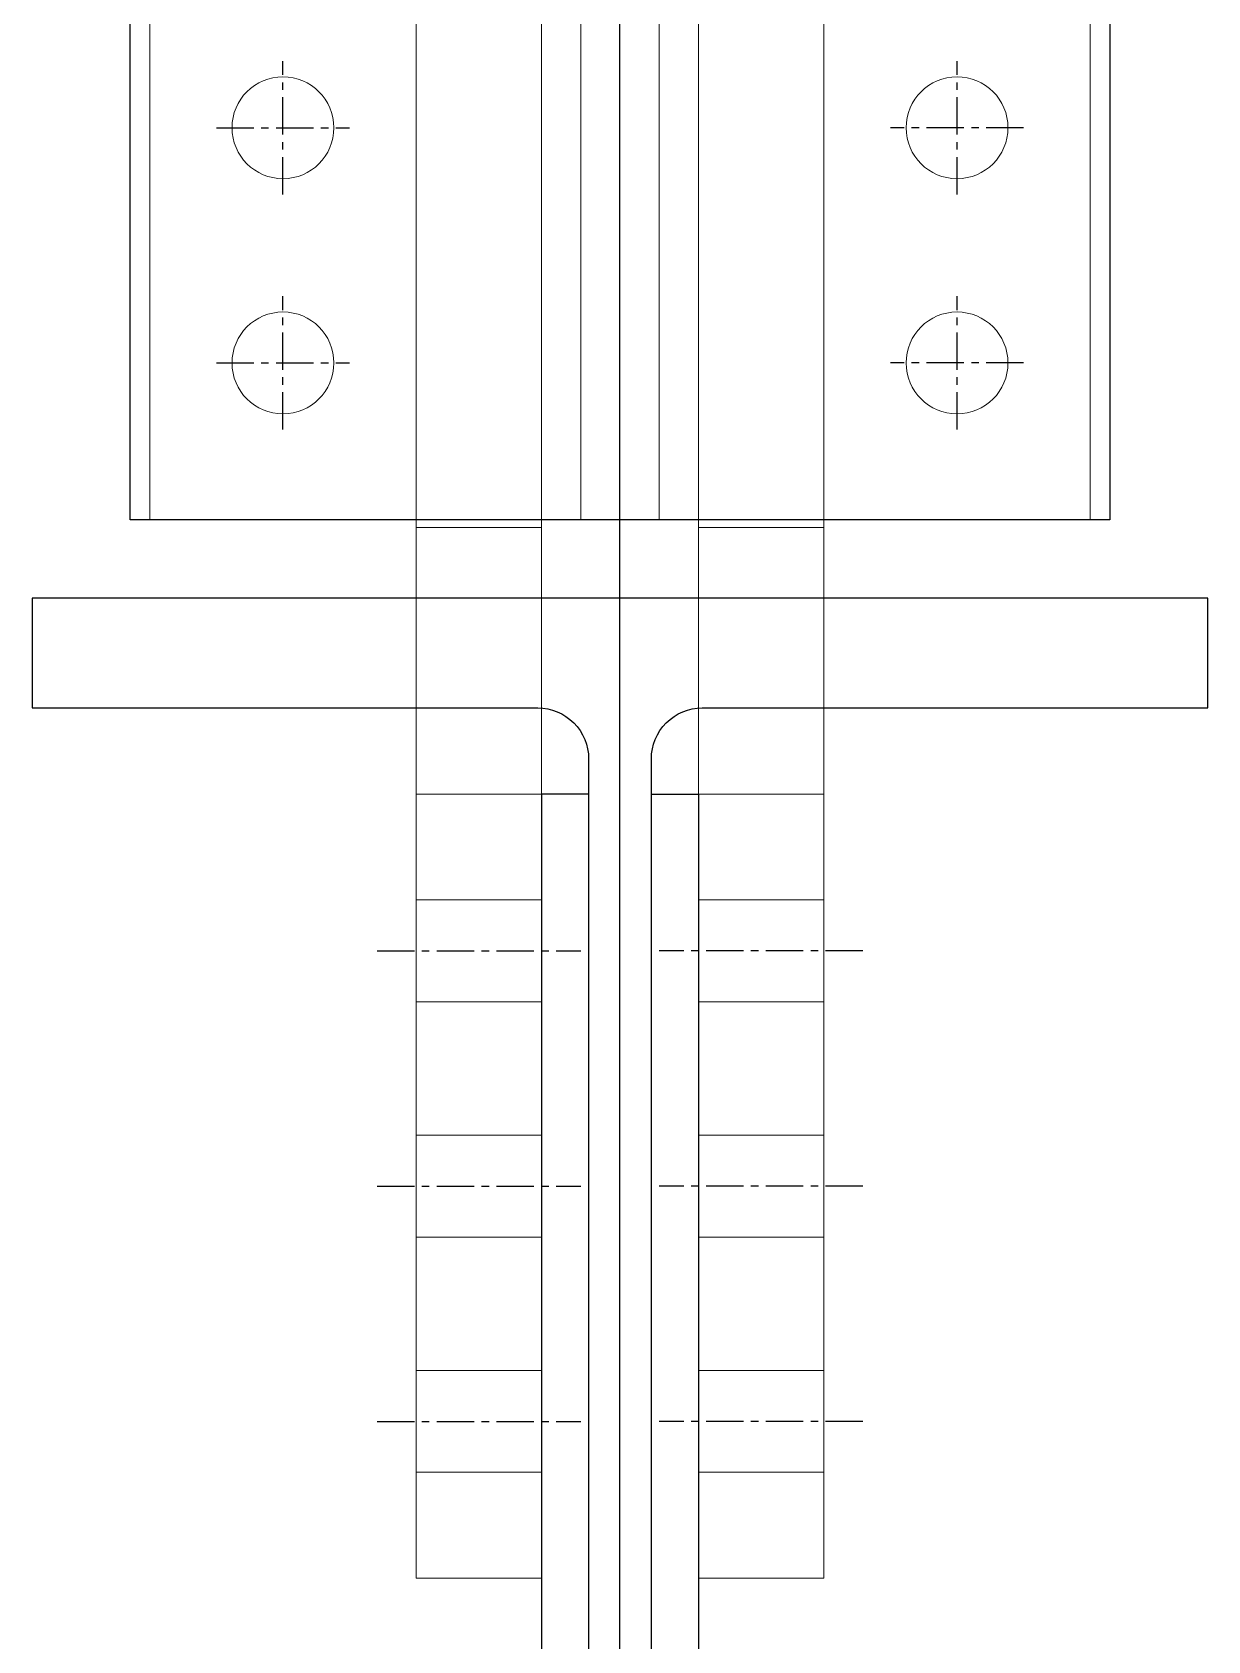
# Model space of a CAD drawing. Header units: millimetres. Extents: x -2880 to 3894, y -2977 to 4857.
# Drawn here: x 1403 to 1703, y 552.7 to 963.1 of the extents above; entities that cross this region are included whole.
import ezdxf

# ---------------------------------------------------------------- set-up
doc = ezdxf.new("R2010")
doc.units = ezdxf.units.MM
doc.header["$MEASUREMENT"] = 0
doc.linetypes.add('CENTER', pattern=[50.8, 31.75, -6.35, 6.35, -6.35])
doc.layers.add('gauge', color=1, linetype='Continuous')
doc.layers.add('金物', color=5, linetype='Continuous', lineweight=18)

msp = doc.modelspace()

# ---------------------------------------------------------------- linework, layer by layer
for p, q in [((1427.991, 838.697), (1427.991, 1218.697)), ((1677.991, 1218.697), (1677.991, 838.697)), ((1677.991, 838.697), (1427.991, 838.697))]:
    msp.add_line(p, q)
at = {"color": 0, "linetype": 'CENTER', "ltscale": 0.3}
for p, q in [((1466.991, 921.697), (1466.991, 955.697)), ((1466.991, 921.697), (1466.991, 955.697)), ((1638.991, 921.697), (1638.991, 955.697)), ((1638.991, 921.697), (1638.991, 955.697)), ((1449.991, 938.697), (1483.991, 938.697)), ((1449.991, 938.697), (1483.991, 938.697)), ((1655.991, 938.697), (1621.991, 938.697)), ((1655.991, 938.697), (1621.991, 938.697)), ((1466.991, 861.697), (1466.991, 895.697)), ((1466.991, 861.697), (1466.991, 895.697)), ((1638.991, 861.697), (1638.991, 895.697)), ((1638.991, 861.697), (1638.991, 895.697)), ((1449.991, 878.697), (1483.991, 878.697)), ((1449.991, 878.697), (1483.991, 878.697)), ((1655.991, 878.697), (1621.991, 878.697)), ((1655.991, 878.697), (1621.991, 878.697)), ((1490.991, 728.697), (1542.991, 728.697)), ((1490.991, 728.697), (1542.991, 728.697)), ((1614.991, 728.697), (1562.991, 728.697)), ((1614.991, 728.697), (1562.991, 728.697)), ((1490.991, 668.697), (1542.991, 668.697)), ((1490.991, 668.697), (1542.991, 668.697)), ((1614.991, 668.697), (1562.991, 668.697)), ((1614.991, 668.697), (1562.991, 668.697)), ((1490.991, 608.697), (1542.991, 608.697)), ((1490.991, 608.697), (1542.991, 608.697)), ((1614.991, 608.697), (1562.991, 608.697)), ((1614.991, 608.697), (1562.991, 608.697))]:
    msp.add_line(p, q, dxfattribs=at)
msp.add_lwpolyline([(1402.991, 818.697), (1402.991, 790.697), (1531.991, 790.697, -0.4142136), (1544.991, 777.697), (1544.991, 259.697, -0.4142136), (1531.991, 246.697), (1402.991, 246.697), (1402.991, 218.697), (1702.991, 218.697), (1702.991, 246.697), (1573.991, 246.697, -0.4142136), (1560.991, 259.697), (1560.991, 777.697, -0.4142136), (1573.991, 790.697), (1702.991, 790.697), (1702.991, 818.697)], format="xyb", close=True)
at = {"layer": 'gauge'}
for p, q in [((1552.991, -97.257), (1552.991, 1450.068)), ((1544.991, 768.697), (1532.991, 768.697)), ((1532.991, 768.697), (1532.991, 288.267)), ((1560.991, 768.697), (1572.991, 768.697)), ((1572.991, 768.697), (1572.991, 288.267))]:
    msp.add_line(p, q, dxfattribs=at)
at = {"layer": '金物', "color": 0}
for p, q in [((1432.991, 838.697), (1432.991, 1218.697)), ((1432.991, 838.697), (1432.991, 1218.697)), ((1500.991, 1218.697), (1500.991, 568.697)), ((1500.991, 1218.697), (1500.991, 568.697)), ((1532.991, 568.697), (1532.991, 1218.697)), ((1532.991, 568.697), (1532.991, 1218.697)), ((1542.991, 838.697), (1542.991, 1218.697)), ((1542.991, 838.697), (1542.991, 1218.697)), ((1562.991, 838.697), (1562.991, 1218.697)), ((1562.991, 838.697), (1562.991, 1218.697)), ((1572.991, 568.697), (1572.991, 1218.697)), ((1572.991, 568.697), (1572.991, 1218.697)), ((1604.991, 1218.697), (1604.991, 568.697)), ((1604.991, 1218.697), (1604.991, 568.697)), ((1672.991, 838.697), (1672.991, 1218.697)), ((1672.991, 838.697), (1672.991, 1218.697)), ((1432.991, 838.697), (1500.991, 838.697)), ((1432.991, 838.697), (1500.991, 838.697)), ((1532.991, 838.697), (1542.991, 838.697)), ((1532.991, 838.697), (1542.991, 838.697)), ((1572.991, 838.697), (1562.991, 838.697)), ((1572.991, 838.697), (1562.991, 838.697)), ((1672.991, 838.697), (1604.991, 838.697)), ((1672.991, 838.697), (1604.991, 838.697)), ((1532.991, 836.697), (1500.991, 836.697)), ((1532.991, 836.697), (1500.991, 836.697)), ((1572.991, 836.697), (1604.991, 836.697)), ((1572.991, 836.697), (1604.991, 836.697)), ((1532.991, 768.697), (1500.991, 768.697)), ((1532.991, 768.697), (1500.991, 768.697)), ((1572.991, 768.697), (1604.991, 768.697)), ((1572.991, 768.697), (1604.991, 768.697)), ((1532.991, 741.697), (1500.991, 741.697)), ((1532.991, 741.697), (1500.991, 741.697)), ((1572.991, 741.697), (1604.991, 741.697)), ((1572.991, 741.697), (1604.991, 741.697)), ((1532.991, 715.697), (1500.991, 715.697)), ((1532.991, 715.697), (1500.991, 715.697)), ((1572.991, 715.697), (1604.991, 715.697)), ((1572.991, 715.697), (1604.991, 715.697)), ((1532.991, 681.697), (1500.991, 681.697)), ((1532.991, 681.697), (1500.991, 681.697)), ((1572.991, 681.697), (1604.991, 681.697)), ((1572.991, 681.697), (1604.991, 681.697)), ((1532.991, 655.697), (1500.991, 655.697)), ((1532.991, 655.697), (1500.991, 655.697)), ((1572.991, 655.697), (1604.991, 655.697)), ((1572.991, 655.697), (1604.991, 655.697)), ((1532.991, 621.697), (1500.991, 621.697)), ((1532.991, 621.697), (1500.991, 621.697)), ((1572.991, 621.697), (1604.991, 621.697)), ((1572.991, 621.697), (1604.991, 621.697)), ((1532.991, 595.697), (1500.991, 595.697)), ((1532.991, 595.697), (1500.991, 595.697)), ((1572.991, 595.697), (1604.991, 595.697)), ((1572.991, 595.697), (1604.991, 595.697)), ((1532.991, 568.697), (1500.991, 568.697)), ((1532.991, 568.697), (1500.991, 568.697)), ((1572.991, 568.697), (1604.991, 568.697)), ((1572.991, 568.697), (1604.991, 568.697))]:
    msp.add_line(p, q, dxfattribs=at)
for centre in [(1466.991, 938.697), (1466.991, 938.697), (1638.991, 938.697), (1638.991, 938.697), (1466.991, 878.697), (1466.991, 878.697), (1638.991, 878.697), (1638.991, 878.697)]:
    msp.add_circle(centre, 13, dxfattribs=at)

doc.saveas('drawing.dxf')
